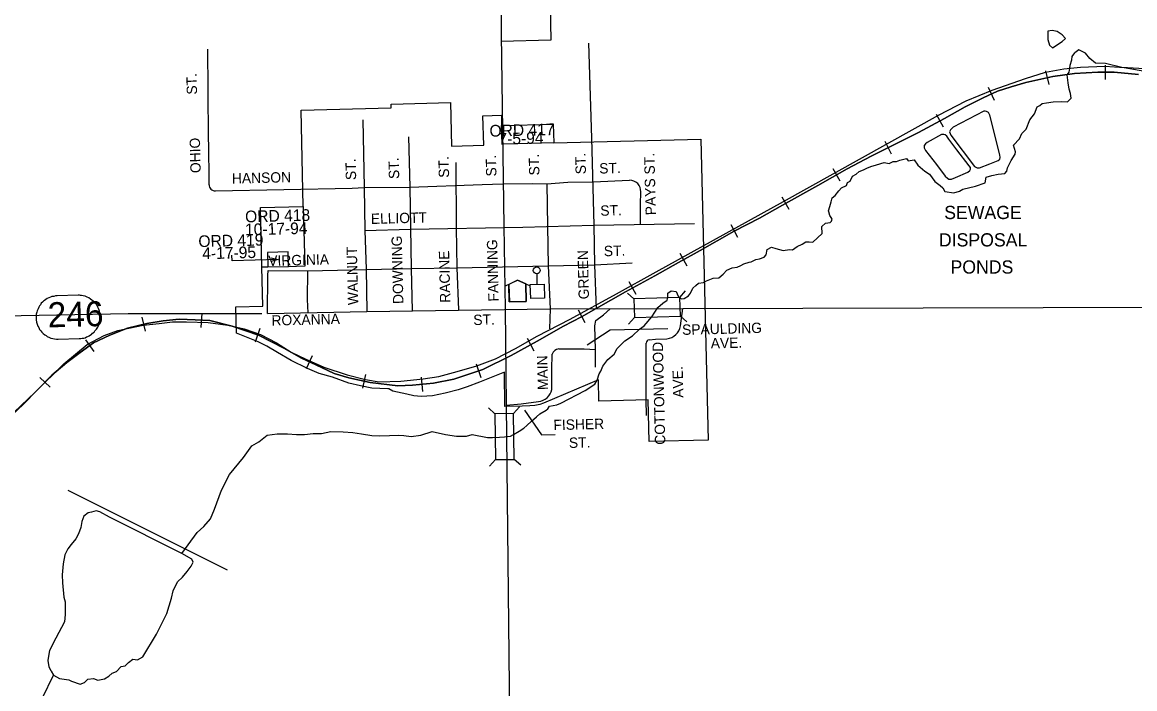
# Model space of a CAD drawing. Extents: x 120.53 to 124.96, y 98.04 to 101.98.
# Drawn here: x 121.892 to 123.323, y 99.595 to 100.452 of the extents above; entities that cross this region are included whole.
import ezdxf

# ---------------------------------------------------------------- set-up
doc = ezdxf.new("R2010")
doc.units = 0
for name, color, linetype in [('PL City Bridges', 7, 'Continuous'), ('PL City Cemetery', 7, 'Continuous'), ('PL City City Hall', 7, 'Continuous'), ('PL City City Limits and Fill', 7, 'Continuous'), ('PL City Dams', 7, 'Continuous'), ('PL City K Route', 7, 'Continuous'), ('PL City K Rte Shields', 7, 'Continuous'), ('PL City Lakes', 7, 'Continuous'), ('PL City Local Rd Street Names', 7, 'Continuous'), ('PL City Local Roads', 7, 'Continuous'), ('PL City Ordinance', 7, 'Continuous'), ('PL City Post Office', 7, 'Continuous'), ('PL City Railroads', 7, 'Continuous'), ('PL City Rivers', 7, 'Continuous'), ('PL City Sewage Disposal', 7, 'Continuous'), ('PL City Text Leader', 7, 'Continuous')]:
    doc.layers.add(name, color=color, linetype=linetype)

msp = doc.modelspace()

# ---------------------------------------------------------------- linework, layer by layer
at = {"layer": 'PL City Bridges'}
for p, q in [((122.7376, 100.0985), (122.7451, 100.1069)), ((122.6702, 100.104), (122.6786, 100.0965)), ((122.6719, 100.0641), (122.6794, 100.0725)), ((122.7384, 100.0744), (122.7468, 100.0669)), ((122.4997, 99.949), (122.4915, 99.9567)), ((122.5238, 99.9494), (122.5314, 99.9577)), ((122.4931, 99.8817), (122.5007, 99.89)), ((122.533, 99.8827), (122.5248, 99.8903))]:
    msp.add_line(p, q, dxfattribs=at)
for points in [[(122.7376, 100.0985), (122.6786, 100.0965), (122.6794, 100.0725), (122.7384, 100.0744), (122.7376, 100.0985)], [(122.4997, 99.949), (122.5007, 99.89), (122.5248, 99.8903), (122.5238, 99.9494), (122.4997, 99.949)]]:
    msp.add_lwpolyline(points, dxfattribs=at)
at = {"layer": 'PL City Cemetery'}
msp.add_lwpolyline([(122.5072, 100.5805), (122.569, 100.5821), (122.5717, 100.4291), (122.5081, 100.4275)], dxfattribs=at)
at = {"layer": 'PL City City Hall'}
for p, q in [((122.5128, 100.1129), (122.5289, 100.1205)), ((122.5289, 100.1205), (122.5444, 100.1137))]:
    msp.add_line(p, q, dxfattribs=at)
msp.add_lwpolyline([(122.5289, 100.1205), (122.5179, 100.1152), (122.5185, 100.0928), (122.5402, 100.0934), (122.5396, 100.1158)], close=True, dxfattribs=at)
for points in [[(122.522, 100.093), (122.5184, 100.0929), (122.5179, 100.1153)], [(122.5396, 100.1158), (122.5401, 100.0934), (122.5218, 100.093)]]:
    msp.add_lwpolyline(points, dxfattribs=at)
at = {"layer": 'PL City City Limits and Fill'}
for p, q in [((122.5085, 100.3194), (122.5749, 100.3211)), ((122.5749, 100.3211), (122.5755, 100.2974)), ((122.5755, 100.2974), (122.7646, 100.3021)), ((122.7646, 100.3021), (122.7742, 99.9149)), ((122.1983, 100.2141), (122.2534, 100.2155)), ((122.2001, 100.1372), (122.1983, 100.2141)), ((122.6329, 99.9927), (122.5624, 99.9625)), ((122.6336, 99.9652), (122.6329, 99.9927)), ((122.6969, 99.9667), (122.6336, 99.9652)), ((122.6982, 99.9131), (122.6969, 99.9667)), ((122.7742, 99.9149), (122.6982, 99.9131))]:
    msp.add_line(p, q, dxfattribs=at)
for points in [[(122.2534, 100.2155), (122.2505, 100.3392), (122.3665, 100.3421), (122.3663, 100.347), (122.4428, 100.349), (122.4442, 100.2931)], [(122.4442, 100.2931), (122.4854, 100.2941), (122.4845, 100.3321), (122.5082, 100.3327), (122.5085, 100.3194)], [(122.1665, 100.0863), (122.2013, 100.0872), (122.2001, 100.1372)], [(122.1673, 100.0527), (122.1665, 100.0863)], [(122.5124, 100.0025), (122.4802, 99.9895), (122.4642, 99.9834), (122.4525, 99.9797), (122.436, 99.9753), (122.4194, 99.9719), (122.4051, 99.9711), (122.3954, 99.9719), (122.3866, 99.9741), (122.3687, 99.978), (122.3635, 99.9808), (122.3621, 99.9809), (122.3414, 99.9819), (122.3271, 99.9846), (122.3118, 99.9884), (122.2909, 99.9959), (122.2736, 100.0008), (122.2587, 100.0073), (122.2377, 100.0172), (122.2202, 100.0276), (122.2065, 100.0356), (122.1951, 100.0414), (122.1673, 100.0527)], [(122.5127, 99.9582), (122.5124, 100.0025)], [(122.5624, 99.9625), (122.5575, 99.961), (122.5512, 99.9595), (122.5448, 99.9592), (122.5349, 99.9585), (122.5127, 99.9582)]]:
    msp.add_lwpolyline(points, dxfattribs=at)
at = {"layer": 'PL City Dams'}
msp.add_line((121.9506, 99.8508), (122.1555, 99.7481), dxfattribs=at)
at = {"layer": 'PL City K Route'}
msp.add_lwpolyline([(121.5373, 100.0706), (121.7298, 100.0724), (122.0282, 100.0776), (122.2001, 100.0779)], dxfattribs=at)
at = {"layer": 'PL City K Rte Shields'}
msp.add_lwpolyline([(121.9637, 100.1012), (121.9367, 100.1005), (121.9345, 100.1004), (121.9324, 100.0998), (121.9301, 100.0996), (121.928, 100.0987), (121.9262, 100.0979), (121.9239, 100.0969), (121.922, 100.0959), (121.9205, 100.0946), (121.919, 100.0936), (121.9179, 100.0924), (121.9163, 100.0909), (121.9153, 100.0891), (121.9142, 100.0876), (121.9133, 100.086), (121.9122, 100.0839), (121.9112, 100.0814), (121.9104, 100.0795), (121.9099, 100.077), (121.9098, 100.0747), (121.9099, 100.0719), (121.9099, 100.0696), (121.9102, 100.0666), (121.9112, 100.0639), (121.912, 100.0615), (121.913, 100.0596), (121.9142, 100.0572), (121.9156, 100.0557), (121.917, 100.054), (121.9187, 100.0519), (121.9207, 100.0505), (121.9224, 100.0494), (121.9241, 100.0481), (121.927, 100.0468), (121.9287, 100.0463), (121.9312, 100.0456), (121.9333, 100.0451), (121.936, 100.0448), (121.9381, 100.0448), (121.9651, 100.0455), (121.9672, 100.0456), (121.9691, 100.046), (121.9711, 100.0462), (121.9726, 100.0466), (121.9747, 100.0476), (121.9762, 100.0481), (121.9779, 100.0491), (121.9796, 100.0502), (121.9809, 100.051), (121.9824, 100.0524), (121.9843, 100.054), (121.9854, 100.0557), (121.9872, 100.0575), (121.9889, 100.0602), (121.9903, 100.0629), (121.991, 100.0659), (121.9917, 100.0684), (121.992, 100.0709), (121.9921, 100.0736), (121.9919, 100.0758), (121.9916, 100.0785), (121.9914, 100.0806), (121.9906, 100.0821), (121.99, 100.0841), (121.9888, 100.0866), (121.9876, 100.0888), (121.986, 100.0907), (121.9847, 100.0922), (121.9831, 100.0939), (121.9812, 100.0951), (121.9798, 100.0964), (121.9777, 100.0979), (121.9754, 100.099), (121.9729, 100.0999), (121.9702, 100.1006), (121.9679, 100.1009), (121.9668, 100.1011), (121.9654, 100.1012)], close=True, dxfattribs=at)
at = {"layer": 'PL City Lakes'}
for points in [[(123.2113, 100.4407), (123.211, 100.4303), (123.2133, 100.4228), (123.2171, 100.4194), (123.2297, 100.4274), (123.2338, 100.4316), (123.2295, 100.4363), (123.223, 100.4403), (123.2166, 100.4415)], [(121.9292, 99.6181), (121.932, 99.6127), (121.9396, 99.6087), (121.9518, 99.6069), (121.9551, 99.605), (121.9663, 99.6011), (121.9721, 99.6033), (121.9763, 99.6076), (121.9837, 99.6084), (121.9891, 99.6065), (121.9975, 99.6081), (122.0033, 99.6117), (122.0074, 99.6152), (122.0132, 99.6175), (122.0189, 99.6238), (122.0242, 99.6246), (122.0284, 99.6289), (122.0341, 99.6332), (122.04, 99.6326), (122.0468, 99.6362), (122.0647, 99.6657), (122.0778, 99.6922), (122.0837, 99.7117), (122.0861, 99.7214), (122.0917, 99.7326), (122.0979, 99.739), (122.1041, 99.746), (122.1092, 99.7531), (122.1118, 99.758), (122.1101, 99.7621), (122.0971, 99.7693), (122.004, 99.816), (121.9916, 99.8226), (121.9868, 99.8239), (121.981, 99.8224), (121.9768, 99.8216), (121.971, 99.8173), (121.9686, 99.8103), (121.9672, 99.8027), (121.9642, 99.7943), (121.9606, 99.788), (121.9549, 99.781), (121.9503, 99.7753), (121.9468, 99.7677), (121.9444, 99.7559), (121.9432, 99.742), (121.9434, 99.7317), (121.9455, 99.7131), (121.9472, 99.7069), (121.9471, 99.691), (121.9463, 99.6814), (121.9351, 99.6604), (121.927, 99.6443), (121.9256, 99.6374), (121.9247, 99.6318), (121.9259, 99.6236), (121.9287, 99.6188)]]:
    msp.add_lwpolyline(points, close=True, dxfattribs=at)
at = {"layer": 'PL City Local Roads'}
for points in [[(122.4995, 101.9343), (122.5041, 101.0806), (122.5081, 100.4366), (122.5112, 100.1899), (122.513, 100.0836), (122.5145, 99.96), (122.5239, 99.0763), (122.5211, 98.1465)], [(122.6203, 100.4254), (122.6243, 100.3034), (122.6269, 100.1913), (122.6281, 100.1403), (122.6299, 100.0839)], [(122.1324, 100.2433), (122.1323, 100.2641), (122.1319, 100.2789), (122.1319, 100.2895), (122.1314, 100.3069), (122.1315, 100.3226), (122.1312, 100.3447), (122.1309, 100.361), (122.1308, 100.3775), (122.1307, 100.4057), (122.1305, 100.4178)], [(122.33, 100.3268), (122.3315, 100.24), (122.3324, 100.1846), (122.3344, 100.1348), (122.3353, 100.0802)], [(122.3885, 100.3048), (122.3903, 100.2404), (122.392, 100.1356), (122.3933, 100.0813)], [(122.4496, 100.272), (122.4501, 100.1879), (122.4509, 100.1366), (122.4531, 100.0824)], [(122.1404, 100.2355), (122.3163, 100.2388), (122.3315, 100.24), (122.3903, 100.2404), (122.4833, 100.2437), (122.5102, 100.2447), (122.5478, 100.2448), (122.5665, 100.2446), (122.5935, 100.2466), (122.6264, 100.2471), (122.673, 100.2491)], [(122.5665, 100.2446), (122.5675, 100.1903), (122.5685, 100.139), (122.5708, 100.0837), (122.57, 100.058)], [(122.687, 100.1925), (122.6872, 100.2178), (122.6875, 100.2342)], [(122.3324, 100.1846), (122.3913, 100.1864), (122.5357, 100.189), (122.6269, 100.1913), (122.7567, 100.1936)], [(122.2073, 100.0777), (122.2078, 100.1265), (122.2082, 100.1333)], [(122.2082, 100.1333), (122.2592, 100.1328), (122.392, 100.1356), (122.4509, 100.1366), (122.5685, 100.139), (122.6281, 100.1403), (122.6766, 100.1428)], [(122.2598, 100.0787), (122.2588, 100.0957), (122.2592, 100.1328)], [(122.2073, 100.0777), (122.3353, 100.0802), (122.5708, 100.0837), (122.7418, 100.0842), (123.5142, 100.0864), (124.3634, 100.1132)], [(122.6291, 100.009), (122.6291, 100.0317), (122.6286, 100.062), (122.6296, 100.0686), (122.6397, 100.0761), (122.6483, 100.084)], [(122.7387, 100.062), (122.7418, 100.0842)], [(122.6948, 99.9468), (122.6943, 99.967), (122.6943, 100.0206), (122.6943, 100.0398)], [(122.6982, 100.044), (122.7064, 100.0448), (122.721, 100.0453)], [(122.5731, 99.9802), (122.5731, 100.0059), (122.5736, 100.0256)], [(122.582, 100.0322), (122.6145, 100.0322), (122.6291, 100.0317)], [(122.5145, 99.96), (122.5337, 99.9615), (122.5559, 99.9645)]]:
    msp.add_lwpolyline(points, dxfattribs=at)
for centre, radius, start, end in [((122.6734, 100.235), 0.0141, 356.6553, 91.7567), ((122.1398, 100.2429), 0.00742, 176.6523, 274.4741), ((122.7187, 100.0655), 0.0204, 276.5688, 349.9438), ((122.6989, 100.0394), 0.00461, 98.6135, 175.3609), ((122.5824, 100.0231), 0.00915, 92.4943, 163.6371), ((122.554, 99.9839), 0.0194, 275.67, 349.0449)]:
    msp.add_arc(centre, radius, start, end, dxfattribs=at)
at = {"layer": 'PL City Ordinance'}
for p, q in [((122.5091, 100.2957), (122.5085, 100.3194)), ((122.5755, 100.2974), (122.5091, 100.2957)), ((122.2534, 100.2155), (122.2552, 100.1385)), ((122.1617, 100.1457), (122.1616, 100.1526)), ((122.2212, 100.1472), (122.1617, 100.1457)), ((122.2339, 100.157), (122.2073, 100.1564)), ((122.2073, 100.1564), (122.2077, 100.1374)), ((122.2343, 100.138), (122.2339, 100.157)), ((122.2077, 100.1374), (122.2001, 100.1372)), ((122.2552, 100.1385), (122.2343, 100.138))]:
    msp.add_line(p, q, dxfattribs=at)
for points in [[(122.212, 100.1492), (122.2212, 100.1472), (122.2121, 100.1447)], [(122.2343, 100.138), (122.2077, 100.1374)]]:
    msp.add_lwpolyline(points, dxfattribs=at)
at = {"layer": 'PL City Post Office'}
msp.add_line((122.5543, 100.115), (122.554, 100.1292), dxfattribs=at)
msp.add_lwpolyline([(122.5459, 100.097), (122.5454, 100.1153), (122.563, 100.1157), (122.5635, 100.0974)], close=True, dxfattribs=at)
msp.add_ellipse((122.5537, 100.1333), major_axis=(0.00313, 0.00313), ratio=0.999384, dxfattribs=at)
at = {"layer": 'PL City Railroads'}
for p, q in [((123.2852, 100.3787), (123.2852, 100.3971)), ((123.2127, 100.3721), (123.2087, 100.39)), ((123.1427, 100.3518), (123.1349, 100.3684)), ((123.0768, 100.3173), (123.068, 100.3335)), ((123.01, 100.2827), (123.0017, 100.2991)), ((122.944, 100.248), (122.935, 100.264)), ((122.8785, 100.2114), (122.8695, 100.2274)), ((122.8123, 100.1755), (122.8038, 100.1918)), ((122.7472, 100.1388), (122.7382, 100.1548)), ((122.6816, 100.1024), (122.6727, 100.1185)), ((122.1222, 100.06), (122.1234, 100.0783)), ((122.6161, 100.0659), (122.6072, 100.0819)), ((122.0505, 100.0551), (122.0462, 100.073)), ((122.192, 100.0414), (122.198, 100.0588)), ((121.9843, 100.0291), (121.9737, 100.0441)), ((122.5504, 100.0295), (122.5417, 100.0456)), ((122.2575, 100.007), (122.2653, 100.0236)), ((122.482, 99.9951), (122.4763, 100.0126)), ((121.9276, 99.983), (121.9144, 99.9957)), ((122.3299, 99.9816), (122.3337, 99.9995)), ((122.4073, 99.9776), (122.4054, 99.9959))]:
    msp.add_line(p, q, dxfattribs=at)
for points in [[(121.8718, 99.9421), (121.9083, 99.9768), (121.9453, 100.0132), (121.9753, 100.0379), (121.9971, 100.0497), (122.0146, 100.056), (122.0472, 100.0629), (122.0678, 100.0651), (122.0853, 100.0669), (122.1033, 100.0673), (122.1309, 100.0663), (122.1561, 100.0627), (122.1773, 100.0579), (122.1982, 100.0508), (122.2191, 100.0399), (122.2378, 100.0282), (122.2557, 100.0194), (122.2797, 100.0089), (122.3098, 99.9988), (122.3333, 99.9931), (122.3509, 99.99), (122.3788, 99.9907), (122.4076, 99.9936), (122.4277, 99.9968), (122.4515, 100.0033), (122.4764, 100.0107), (122.5006, 100.0195), (122.5265, 100.0327), (122.5544, 100.0488), (122.5966, 100.0706), (122.6561, 100.1031), (122.7073, 100.1315), (122.8711, 100.2218), (123.0704, 100.333), (123.1059, 100.3511), (123.1397, 100.3649), (123.1825, 100.38), (123.2079, 100.3879), (123.2317, 100.3923), (123.2531, 100.3945), (123.2843, 100.3959), (123.3094, 100.3942), (123.3357, 100.3894)], [(121.8638, 99.9333), (121.893, 99.9606), (121.9298, 99.9986), (121.949, 100.0147), (121.9662, 100.0278), (121.9835, 100.0399), (122.0045, 100.0499), (122.0274, 100.059), (122.0523, 100.0651), (122.0729, 100.0684), (122.0936, 100.0705), (122.1144, 100.0698), (122.1333, 100.0686), (122.162, 100.0616), (122.1958, 100.0499), (122.2285, 100.0331), (122.2509, 100.0203), (122.2693, 100.0117), (122.2929, 100.0007), (122.312, 99.9949), (122.3393, 99.989), (122.375, 99.9848), (122.3937, 99.9855), (122.4207, 99.9883), (122.4471, 99.9935), (122.4842, 100.0056), (122.5206, 100.0238), (122.5544, 100.0422), (122.588, 100.0614), (122.6111, 100.0737), (122.6678, 100.1055), (122.7056, 100.1262), (122.7362, 100.1433), (122.764, 100.1589), (122.8078, 100.1836), (122.84, 100.2004), (122.8699, 100.2172), (122.9151, 100.2424), (122.9529, 100.2637), (122.984, 100.28), (123.0449, 100.3106), (123.078, 100.3285), (123.1046, 100.3437), (123.1279, 100.3551), (123.1464, 100.3638), (123.1641, 100.3694), (123.1828, 100.375), (123.2175, 100.3827), (123.2455, 100.3866), (123.2754, 100.388), (123.2966, 100.388), (123.3277, 100.3852)], [(123.3277, 100.3852), (123.2966, 100.388), (123.2754, 100.388), (123.2455, 100.3866), (123.2175, 100.3827), (123.1828, 100.375), (123.1641, 100.3694), (123.1464, 100.3638), (123.1279, 100.3551), (123.1046, 100.3437), (123.078, 100.3285), (123.0449, 100.3106), (122.984, 100.28), (122.9529, 100.2637), (122.9151, 100.2424), (122.8699, 100.2172), (122.84, 100.2004), (122.8078, 100.1836), (122.764, 100.1589), (122.7362, 100.1433), (122.7056, 100.1262), (122.6678, 100.1055), (122.6111, 100.0737), (122.588, 100.0614), (122.5544, 100.0422), (122.5206, 100.0238), (122.4842, 100.0056), (122.4471, 99.9935), (122.4207, 99.9883), (122.3937, 99.9855), (122.375, 99.9848), (122.3393, 99.989), (122.312, 99.9949), (122.2929, 100.0007), (122.2693, 100.0117), (122.2509, 100.0203), (122.2285, 100.0331), (122.1958, 100.0499), (122.162, 100.0616), (122.1333, 100.0686), (122.1144, 100.0698), (122.0936, 100.0705), (122.0729, 100.0684), (122.0523, 100.0651), (122.0274, 100.059), (122.0045, 100.0499), (121.9835, 100.0399), (121.9662, 100.0278), (121.949, 100.0147), (121.9298, 99.9986), (121.893, 99.9606), (121.8638, 99.9333)]]:
    msp.add_lwpolyline(points, dxfattribs=at)
at = {"layer": 'PL City Rivers'}
for points in [[(122.0971, 99.7693), (122.1167, 99.7961), (122.1255, 99.8039), (122.1338, 99.8138), (122.1393, 99.8263), (122.1483, 99.8507), (122.1584, 99.871), (122.1764, 99.8928), (122.1872, 99.9076), (122.1961, 99.9126), (122.2071, 99.9212), (122.2198, 99.9229), (122.2331, 99.9232), (122.2448, 99.9221), (122.2549, 99.9224), (122.266, 99.9234), (122.2767, 99.9236), (122.2888, 99.926), (122.3048, 99.9257), (122.317, 99.9246), (122.3282, 99.9229), (122.3416, 99.9211), (122.3517, 99.9207), (122.3644, 99.921), (122.3757, 99.9213), (122.3825, 99.9208), (122.3921, 99.9196), (122.4044, 99.9215), (122.4191, 99.9259), (122.4361, 99.9224), (122.4506, 99.9201), (122.4632, 99.9201), (122.4707, 99.9222), (122.4905, 99.9182), (122.4966, 99.9185), (122.5057, 99.9187), (122.512, 99.9191), (122.5197, 99.9201), (122.5238, 99.9222), (122.5312, 99.9266), (122.5369, 99.9304), (122.5409, 99.9339), (122.547, 99.9392), (122.5535, 99.9451), (122.5577, 99.949), (122.5657, 99.9537), (122.568, 99.9553), (122.5702, 99.9586), (122.5797, 99.9602), (122.5845, 99.9624), (122.6158, 99.9787), (122.6285, 99.987), (122.6316, 99.9919), (122.634, 100.0002), (122.6361, 100.0037), (122.6386, 100.01), (122.6453, 100.0185), (122.6531, 100.0256), (122.6571, 100.0326), (122.667, 100.0425), (122.6769, 100.0489), (122.6857, 100.0575), (122.692, 100.0618), (122.7018, 100.0737), (122.7095, 100.0857), (122.7157, 100.0913), (122.7215, 100.0949), (122.7225, 100.0984), (122.7223, 100.1039), (122.7265, 100.1068), (122.7329, 100.1063), (122.7357, 100.1001), (122.7395, 100.0968), (122.7432, 100.0969), (122.749, 100.1005), (122.7515, 100.104), (122.7546, 100.1103), (122.7582, 100.1138), (122.7619, 100.1167), (122.7682, 100.1175), (122.7719, 100.1197), (122.7808, 100.1234), (122.7877, 100.1235), (122.7934, 100.1285), (122.7981, 100.1335), (122.8049, 100.1364), (122.8113, 100.1372), (122.816, 100.1394), (122.8202, 100.1416), (122.8269, 100.1439), (122.8297, 100.1443), (122.8353, 100.1471), (122.8402, 100.1483), (122.8463, 100.1504), (122.8486, 100.1534), (122.85, 100.1603), (122.8558, 100.1632), (122.8612, 100.1613), (122.8706, 100.159), (122.8787, 100.16), (122.8825, 100.1597), (122.8887, 100.164), (122.8951, 100.167), (122.8998, 100.1698), (122.904, 100.1699), (122.9088, 100.1694), (122.9207, 100.1807), (122.9205, 100.1897), (122.9252, 100.1939), (122.9312, 100.195), (122.933, 100.1964), (122.9335, 100.199), (122.9326, 100.2012), (122.9305, 100.2036), (122.9293, 100.2087), (122.929, 100.2099), (122.9305, 100.2152), (122.9322, 100.2215), (122.9339, 100.2266), (122.9376, 100.2295), (122.9422, 100.2355), (122.9457, 100.2395), (122.952, 100.2424), (122.9536, 100.2464), (122.9568, 100.2479), (122.9598, 100.2542), (122.9646, 100.2568), (122.9686, 100.2603), (122.9742, 100.2626), (122.9792, 100.265), (122.9845, 100.2672), (122.9896, 100.2684), (122.9961, 100.2708), (123.0004, 100.272), (123.0068, 100.2708), (123.012, 100.2734), (123.0164, 100.2731), (123.0207, 100.275), (123.0292, 100.2769), (123.0316, 100.2743), (123.039, 100.2754), (123.0439, 100.2684), (123.053, 100.2607), (123.0591, 100.257), (123.0656, 100.2477), (123.0726, 100.2425), (123.0761, 100.2392), (123.0787, 100.2346), (123.0902, 100.2331), (123.0976, 100.2353), (123.1018, 100.2376), (123.1179, 100.2414), (123.1305, 100.2458), (123.132, 100.253), (123.1389, 100.2552), (123.1474, 100.2568), (123.1515, 100.2572), (123.1559, 100.2577), (123.1585, 100.261), (123.1594, 100.2649), (123.1639, 100.2747), (123.1692, 100.2825), (123.1697, 100.2855), (123.1669, 100.2941), (123.1748, 100.3025), (123.1777, 100.3094), (123.1834, 100.315), (123.1881, 100.3269), (123.1938, 100.3346), (123.1973, 100.3437), (123.201, 100.3452), (123.204, 100.348), (123.2094, 100.3487), (123.2178, 100.3501), (123.229, 100.3506), (123.2364, 100.3501), (123.2413, 100.3545), (123.2404, 100.3607), (123.2387, 100.3661), (123.2374, 100.3744), (123.2368, 100.3778), (123.2361, 100.3847), (123.2387, 100.3882), (123.2396, 100.3931), (123.24, 100.3972), (123.2418, 100.4038), (123.2425, 100.4082), (123.246, 100.4131)], [(123.3354, 100.3925), (123.3062, 100.394), (123.2851, 100.3991), (123.2726, 100.3995), (123.2652, 100.4057), (123.2597, 100.4124), (123.2508, 100.4167), (123.246, 100.4131)], [(121.8851, 99.4849), (121.9089, 99.5), (121.9251, 99.5197), (121.9199, 99.5464), (121.9181, 99.5835), (121.932, 99.6127)]]:
    msp.add_lwpolyline(points, dxfattribs=at)
at = {"layer": 'PL City Sewage Disposal'}
for points in [[(123.129, 100.3379), (123.0892, 100.3174), (123.0859, 100.314), (123.0848, 100.3113), (123.0863, 100.3073), (123.1169, 100.2667), (123.1201, 100.2649), (123.1234, 100.2649), (123.1364, 100.2702), (123.1471, 100.2747), (123.1492, 100.2763), (123.1499, 100.2784), (123.1495, 100.2816), (123.1366, 100.333), (123.1349, 100.3362), (123.1323, 100.3376), (123.1303, 100.3378)], [(123.0744, 100.308), (123.0559, 100.2978), (123.0538, 100.296), (123.0521, 100.294), (123.0519, 100.291), (123.0537, 100.2874), (123.068, 100.2693), (123.0789, 100.2543), (123.082, 100.2516), (123.0837, 100.2504), (123.0874, 100.2506), (123.0922, 100.2525), (123.1084, 100.2596), (123.1108, 100.2615), (123.1117, 100.2635), (123.1115, 100.2654), (123.1098, 100.2678), (123.0941, 100.2883), (123.0839, 100.302), (123.0813, 100.3059), (123.0791, 100.3075), (123.0774, 100.308)]]:
    msp.add_lwpolyline(points, close=True, dxfattribs=at)
at = {"layer": 'PL City Text Leader'}
for points in [[(122.6185, 100.0376), (122.6483, 100.0566), (122.7224, 100.0585)], [(122.5379, 99.9535), (122.5598, 99.9219), (122.5774, 99.9223)]]:
    msp.add_lwpolyline(points, dxfattribs=at)

# ---------------------------------------------------------------- texts
at = {"layer": 'PL City K Rte Shields'}
msp.add_text('246', height=0.0322, rotation=1.4357, dxfattribs=at).set_placement((121.9249, 100.0599))
at = {"layer": 'PL City Local Rd Street Names'}
for s, rotation, p in [('ST.', 91.4449, (122.1168, 100.3594)), ('OHIO', 91.4358, (122.1215, 100.2585)), ('ST.', 91.4389, (122.3768, 100.2509)), ('ST.', 91.4396, (122.441, 100.2525)), ('ST.', 91.4399, (122.5019, 100.2541)), ('ST.', 91.4401, (122.5572, 100.2555)), ('ST.', 91.4401, (122.617, 100.257)), ('PAYS ST.', 91.4336, (122.707, 100.2043)), ('ST.', 91.4382, (122.3214, 100.2495)), ('ST.', 1.4754, (122.6342, 100.2577)), ('HANSON', 1.4715, (122.1617, 100.2447)), ('ELLIOTT', 1.4676, (122.3404, 100.1929)), ('ST.', 1.4689, (122.6356, 100.2034)), ('DOWNING', 91.4207, (122.3822, 100.0902)), ('WALNUT', 91.4204, (122.3241, 100.0888)), ('FANNING', 91.4211, (122.5047, 100.0933)), ('ST.', 1.4627, (122.6401, 100.1514)), ('VIRGINIA', 1.4605, (122.2085, 100.1389)), ('RACINE', 91.4209, (122.4426, 100.0917)), ('GREEN', 91.4215, (122.6209, 100.0962)), ('ROXANNA', 1.4519, (122.2126, 100.0622)), ('ST.', 1.4518, (122.4722, 100.0629)), ('SPAULDING', 1.451, (122.7408, 100.0503)), ('AVE.', 1.449, (122.7776, 100.0328)), ('COTTONWOOD', 91.4022, (122.7191, 99.9092)), ('MAIN', 91.4091, (122.5683, 99.9796)), ('AVE.', 91.4075, (122.7424, 99.9696)), ('FISHER', 1.4355, (122.5753, 99.9278)), ('ST.', 1.4327, (122.5952, 99.9049))]:
    msp.add_text(s, height=0.0133, rotation=rotation, dxfattribs=at).set_placement(p)
at = {"layer": 'PL City Ordinance'}
for s, height, rotation, p in [('ORD 417', 0.015, 1.4814, (122.4931, 100.3051)), ('7-5-94', 0.015, 1.4801, (122.5046, 100.2948)), ('ORD 418', 0.01501, 1.4653, (122.1787, 100.1949)), ('10-17-94', 0.01501, 1.4639, (122.1786, 100.1782)), ('ORD 419', 0.01501, 1.4624, (122.1186, 100.1631)), ('4-17-95', 0.01501, 1.4611, (122.1236, 100.1475))]:
    msp.add_text(s, height=height, rotation=rotation, dxfattribs=at).set_placement(p)
at = {"layer": 'PL City Sewage Disposal'}
for s, p in [('SEWAGE', (123.0778, 100.1992)), ('DISPOSAL', (123.071, 100.164)), ('PONDS', (123.0859, 100.1291))]:
    msp.add_text(s, height=0.017, dxfattribs=at).set_placement(p)

doc.saveas('drawing.dxf')
